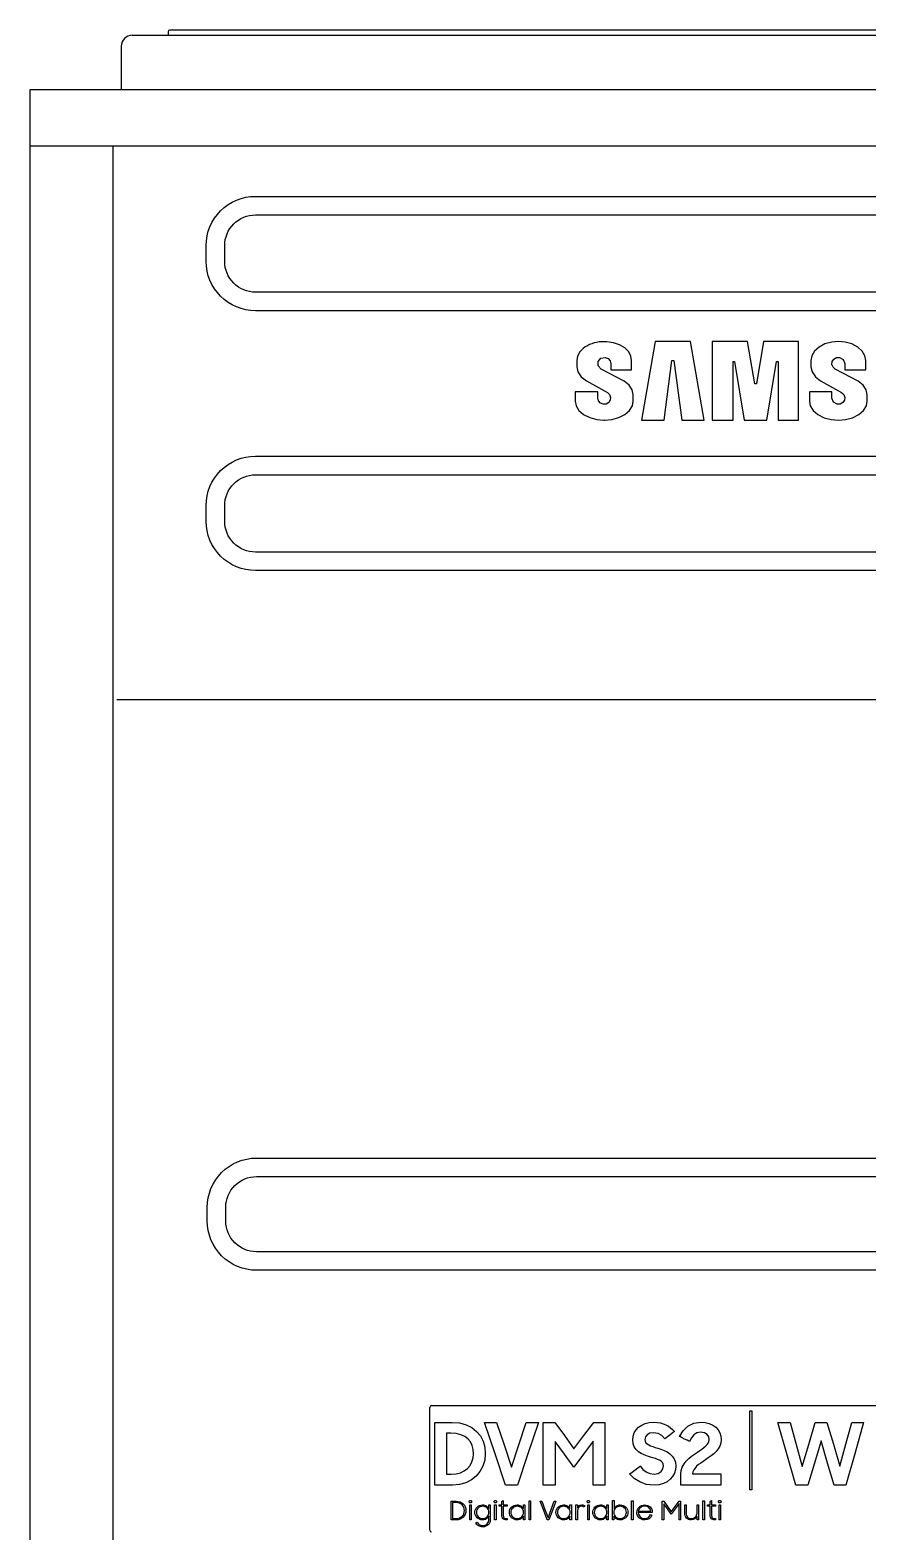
# Model space of a CAD drawing. Header units: millimetres. Extents: x -1305 to 107762, y -9150 to 56526.
# Drawn here: x 75991 to 76477, y 38409 to 39281 of the extents above; entities that cross this region are included whole.
import ezdxf

# ---------------------------------------------------------------- set-up
doc = ezdxf.new("R2010")
doc.units = ezdxf.units.MM
doc.layers.add('DVM_OUTDOOR', color=7, linetype='Continuous')
doc.layers.add('DVM_REPORT', color=7, linetype='Continuous')

# ---------------------------------------------------------------- blocks, each defined once
blk = doc.blocks.new('DVM_OD_DVMS2_1860x1695x765_F')
at = {"layer": 'DVM_OUTDOOR', "color": 0}
for p, q in [((59.34, 1692.05), (869.91, 1692.05)), ((80.04, 1693.99), (80.04, 1692.05)), ((861.18, 1695), (81.04, 1694.99)), ((52.84, 1685.55), (52.84, 1660.54)), ((0, 1660.54), (1860, 1660.54)), ((1860, 1627.58), (0, 1627.58)), ((48.04, 1627.57), (48.04, 0)), ((50.44, 1306.5), (881.96, 1306.5))]:
    blk.add_line(p, q, dxfattribs=at)
for points in [[(1860, 1660.54), (1860, 0), (0, 0), (0, 1660.54)], [(320.93, 1510.29), (318.93, 1508.19), (317.67, 1505.79), (317.25, 1503.29)], [(334.69, 1514.17), (331.57, 1514.17)], [(349.01, 1503.29), (348.61, 1505.73), (347.31, 1508.22), (345.05, 1510.5), (341.99, 1512.36), (338.41, 1513.59), (334.69, 1514.17)], [(362.67, 1514.22), (354.74, 1468.67)], [(383.23, 1514.22), (362.67, 1514.22)], [(391.17, 1468.67), (383.23, 1514.22)], [(395.69, 1514.22), (395.69, 1468.67)], [(416.24, 1514.22), (395.69, 1514.22)], [(420.44, 1489.62), (416.24, 1514.22)], [(425.58, 1514.22), (421.38, 1489.62)], [(445.88, 1514.22), (425.58, 1514.22)], [(445.9, 1468.67), (445.88, 1514.22)], [(484.82, 1503.29), (484.34, 1505.96), (482.79, 1508.63), (480.17, 1511.01), (476.71, 1512.82), (472.81, 1513.89), (468.95, 1514.21), (465.07, 1513.89), (461.18, 1512.82), (457.72, 1511.01), (455.09, 1508.63), (453.54, 1505.96), (453.06, 1503.29)], [(317.25, 1503.29), (317.25, 1499.64)], [(317.25, 1499.64), (317.88, 1496.58), (319.79, 1493.71), (322.74, 1491.38)], [(331.34, 1498.26), (329.64, 1500.14), (329.6, 1502.65), (331.22, 1504.6), (333.75, 1505.06), (335.32, 1504.42), (336.48, 1503.08), (336.87, 1501.47)], [(336.87, 1501.47), (336.87, 1497.82)], [(349.01, 1497.82), (349.01, 1503.29)], [(367.81, 1468.67), (372.39, 1503.29)], [(372.39, 1503.29), (373.51, 1503.29)], [(373.51, 1503.29), (378.09, 1468.67)], [(407.83, 1468.67), (407.83, 1502.74)], [(407.83, 1502.74), (408.77, 1502.74)], [(408.77, 1502.74), (414.37, 1468.67)], [(427.45, 1468.67), (433.06, 1502.74)], [(433.06, 1502.74), (434, 1502.74)], [(434, 1502.74), (434, 1468.67)], [(453.06, 1503.29), (453.06, 1499.64)], [(453.06, 1499.64), (453.7, 1496.58), (455.6, 1493.71), (458.55, 1491.38)], [(467.16, 1498.26), (465.89, 1499.37), (465.23, 1501), (465.41, 1502.65), (466.32, 1504.06), (467.86, 1504.96), (469.56, 1505.06), (471.8, 1503.82), (472.68, 1501.47)], [(472.68, 1501.47), (472.68, 1497.82)], [(484.82, 1497.82), (484.82, 1503.29)], [(322.74, 1491.38), (334.98, 1484.59)], [(344.7, 1491.18), (331.34, 1498.26)], [(336.87, 1497.82), (349.01, 1497.82)], [(349.95, 1483.25), (349.34, 1486.15), (347.52, 1488.89), (344.7, 1491.18)], [(458.55, 1491.38), (470.79, 1484.59)], [(480.51, 1491.18), (467.16, 1498.26)], [(472.68, 1497.82), (484.82, 1497.82)], [(485.76, 1483.25), (485.16, 1486.16), (483.34, 1488.9), (480.51, 1491.18)], [(329.39, 1485.07), (316.31, 1485.07)], [(316.31, 1485.07), (316.31, 1479.6)], [(329.39, 1481.42), (329.39, 1485.07)], [(334.98, 1484.59), (336.22, 1483.47), (336.84, 1481.83), (336.64, 1480.19), (335.73, 1478.8), (334.18, 1477.93), (332.49, 1477.83), (330.93, 1478.48), (329.77, 1479.81), (329.39, 1481.42)], [(349.95, 1479.6), (349.95, 1483.25)], [(421.38, 1489.62), (420.44, 1489.62)], [(465.2, 1485.07), (452.12, 1485.07)], [(452.12, 1485.07), (452.12, 1479.6)], [(465.2, 1481.42), (465.2, 1485.07)], [(470.79, 1484.59), (472.04, 1483.47), (472.66, 1481.83), (472.46, 1480.19), (471.54, 1478.8), (469.99, 1477.92), (468.3, 1477.83), (466.08, 1479.08), (465.2, 1481.42)], [(485.76, 1479.6), (485.76, 1483.25)], [(316.31, 1479.6), (316.8, 1476.97), (318.41, 1474.32), (321.11, 1471.96), (324.7, 1470.15), (328.75, 1469.05), (332.81, 1468.68)], [(333.44, 1468.68), (337.5, 1469.05), (341.56, 1470.15), (345.15, 1471.96), (347.85, 1474.32), (349.45, 1476.97), (349.95, 1479.6)], [(452.12, 1479.6), (452.63, 1476.93), (454.27, 1474.26), (457.05, 1471.87), (460.71, 1470.06), (464.83, 1469), (468.95, 1468.68), (473.05, 1469), (477.17, 1470.06), (480.83, 1471.87), (483.61, 1474.26), (485.25, 1476.93), (485.76, 1479.6)], [(332.81, 1468.68), (333.44, 1468.68)], [(354.74, 1468.67), (367.81, 1468.67)], [(378.09, 1468.67), (391.17, 1468.67)], [(395.69, 1468.67), (407.83, 1468.67)], [(414.37, 1468.67), (427.45, 1468.67)], [(434, 1468.67), (445.9, 1468.67)], [(231.93, 824.46), (231.93, 895.78)], [(232.93, 896.78), (698.18, 896.78)], [(417.54, 847.98), (417.54, 893.78)], [(417.54, 893.78), (418.79, 893.78)], [(418.79, 893.78), (418.79, 847.98)], [(234.92, 887.07), (244.85, 887.07), (249.19, 886.72), (253.03, 885.67)], [(252.78, 852.05), (249.13, 851), (245.15, 850.65), (234.92, 850.65), (234.92, 887.07)], [(241.7, 880.78), (241.7, 856.94), (244.35, 856.94), (247.19, 857.16), (249.74, 857.83)], [(249.93, 879.9), (247.22, 880.56), (244.05, 880.78), (241.7, 880.78)], [(253.03, 885.67), (256.34, 884.02), (259.09, 881.83)], [(259.09, 881.83), (261.26, 879.16), (262.83, 876.07)], [(263.66, 887.07), (270.69, 887.07)], [(275.88, 850.65), (269.77, 868.86), (263.66, 887.07)], [(270.69, 887.07), (275.01, 874.04), (279.32, 861.03)], [(279.32, 861.03), (283.61, 874.04), (287.9, 887.07)], [(294.94, 887.07), (288.82, 868.86), (282.71, 850.65)], [(287.9, 887.07), (294.94, 887.07)], [(297.78, 887.06), (304.51, 887.06)], [(297.78, 850.65), (297.78, 887.06)], [(304.51, 887.06), (310.03, 879.41), (315.54, 871.75)], [(315.54, 871.75), (321.27, 879.41), (327.01, 887.06)], [(327.01, 887.06), (333.44, 887.06)], [(333.44, 887.06), (333.44, 850.65)], [(350.58, 872.81), (349.89, 874.69), (349.66, 876.99), (349.88, 879.06), (350.55, 880.96)], [(350.55, 880.96), (351.63, 882.69), (353.07, 884.18)], [(353.07, 884.18), (354.84, 885.42), (356.91, 886.34)], [(356.91, 886.34), (359.23, 886.92), (361.73, 887.12), (363.82, 887.02), (365.69, 886.72), (367.39, 886.25), (368.94, 885.62)], [(368.37, 877.48), (366.59, 879.48), (364.39, 880.69), (361.77, 881.08), (359.58, 880.79), (357.99, 879.92)], [(373.95, 881.83), (373.53, 881.51), (372.5, 880.7), (371.15, 879.66), (369.81, 878.61), (368.77, 877.81), (368.37, 877.48)], [(368.94, 885.62), (370.35, 884.85), (371.63, 883.95)], [(371.63, 883.95), (372.82, 882.93), (373.95, 881.83)], [(376.84, 878.79), (378.88, 882.24), (381.61, 884.88)], [(381.61, 884.88), (385.02, 886.55), (389.12, 887.12), (391.76, 886.92), (394.08, 886.33)], [(392.78, 880.03), (391.22, 880.97), (389.06, 881.28), (386.89, 880.91), (385.15, 879.78)], [(394.08, 886.33), (396.09, 885.4), (397.79, 884.19), (399.15, 882.72), (400.14, 881)], [(400.14, 881), (400.74, 879.09), (400.94, 877.04), (400.74, 875.04), (400.14, 873.23)], [(433.93, 887.06), (441.03, 887.06)], [(444.34, 850.55), (439.13, 868.81), (433.93, 887.06)], [(441.03, 887.06), (444.48, 874.28), (447.94, 861.5)], [(447.94, 861.5), (451.76, 874.28), (455.58, 887.06)], [(455.58, 887.06), (462.29, 887.06)], [(462.29, 887.06), (466.09, 874.33), (469.89, 861.61)], [(469.89, 861.61), (473.31, 874.33), (476.75, 887.06)], [(483.6, 887.06), (478.44, 868.81), (473.29, 850.55)], [(476.75, 887.06), (483.6, 887.06)], [(254.07, 877.44), (252.22, 878.86), (249.93, 879.9)], [(256.53, 873.67), (255.51, 875.7), (254.07, 877.44)], [(256.4, 864.15), (257.09, 866.41), (257.32, 868.86), (257.12, 871.39), (256.53, 873.67)], [(262.83, 876.07), (263.78, 872.61), (264.1, 868.86), (263.76, 865.1), (262.71, 861.63)], [(304.56, 875.95), (304.56, 850.65)], [(315.49, 861.12), (310.03, 868.54), (304.56, 875.95)], [(326.66, 876.2), (321.07, 868.66), (315.49, 861.12)], [(326.66, 850.65), (326.66, 876.2)], [(352.97, 869.99), (351.64, 871.27), (350.58, 872.81)], [(357.99, 879.92), (357.02, 878.62), (356.69, 877.06), (356.84, 876.07), (357.28, 875.27), (357.99, 874.58), (358.91, 873.98)], [(358.91, 873.98), (360.02, 873.45), (361.27, 872.99)], [(361.27, 872.99), (362.66, 872.54), (364.12, 872.07)], [(364.12, 872.07), (365.98, 871.45), (367.84, 870.73)], [(382.68, 875.93), (382.25, 876.15), (381.17, 876.67), (379.76, 877.36), (378.36, 878.04), (377.28, 878.57), (376.84, 878.79)], [(385.15, 879.78), (383.77, 878.08), (382.68, 875.93)], [(387.17, 869.78), (388.49, 870.69), (389.77, 871.57)], [(389.77, 871.57), (390.93, 872.43), (391.96, 873.29)], [(391.96, 873.29), (392.81, 874.17), (393.48, 875.06)], [(393.48, 875.06), (393.9, 876), (394.05, 877), (393.74, 878.65), (392.78, 880.03)], [(400.14, 873.23), (399.22, 871.61), (398.04, 870.14)], [(458.89, 876.31), (455.06, 863.43), (451.23, 850.55)], [(466.54, 850.55), (462.71, 863.43), (458.89, 876.31)], [(253.8, 860.35), (255.29, 862.11), (256.4, 864.15)], [(356.29, 868.18), (354.53, 868.97), (352.97, 869.99)], [(359.98, 866.92), (358.14, 867.52), (356.29, 868.18)], [(362.8, 866.05), (361.41, 866.48), (359.98, 866.92)], [(365.22, 865.06), (364.09, 865.58), (362.8, 866.05)], [(366.91, 863.72), (366.16, 864.45), (365.22, 865.06)], [(366.14, 858.54), (367.21, 860.09), (367.56, 861.84), (367.4, 862.86), (366.91, 863.72)], [(367.84, 870.73), (369.63, 869.87), (371.23, 868.8)], [(371.23, 868.8), (372.61, 867.47), (373.7, 865.89)], [(373.7, 865.89), (374.41, 863.96), (374.65, 861.6), (374.44, 859.54), (373.8, 857.53)], [(378.43, 861.12), (379.42, 862.91), (380.66, 864.54)], [(380.66, 864.54), (382.12, 866.02), (383.75, 867.37)], [(383.75, 867.37), (385.47, 868.61), (387.17, 869.78)], [(389.12, 863.45), (387.84, 862.52), (386.72, 861.56)], [(391.86, 865.3), (390.48, 864.37), (389.12, 863.45)], [(395.13, 867.56), (393.5, 866.4), (391.86, 865.3)], [(398.04, 870.14), (396.66, 868.79), (395.13, 867.56)], [(249.74, 857.83), (251.95, 858.92), (253.8, 860.35)], [(258.79, 855.86), (256.03, 853.7), (252.78, 852.05)], [(262.71, 861.63), (261.03, 858.52), (258.79, 855.86)], [(347.86, 857.13), (348.2, 857.39), (349.08, 858.06), (350.29, 858.97), (351.61, 859.96), (352.82, 860.87), (353.7, 861.54), (354.04, 861.8)], [(353.75, 852.47), (350.58, 854.57), (347.86, 857.13)], [(354.04, 861.8), (355.6, 859.78), (357.49, 858.3)], [(357.49, 858.3), (359.65, 857.39), (362.02, 857.09), (364.4, 857.45), (366.14, 858.54)], [(373.8, 857.53), (372.76, 855.66), (371.36, 854.02)], [(377.59, 856.95), (377.8, 859.14), (378.43, 861.12)], [(384.38, 857.14), (400.79, 857.14), (400.79, 850.65), (377.59, 850.65), (377.59, 856.95)], [(385.03, 859.49), (384.53, 858.36), (384.38, 857.14)], [(386.72, 861.56), (385.78, 860.56), (385.03, 859.49)], [(282.71, 850.65), (275.88, 850.65)], [(304.56, 850.65), (297.78, 850.65)], [(333.44, 850.65), (326.66, 850.65)], [(362.08, 850.61), (357.53, 851.07), (353.75, 852.47)], [(367.41, 851.55), (364.9, 850.84), (362.08, 850.61)], [(371.36, 854.02), (369.57, 852.63), (367.41, 851.55)], [(418.79, 847.98), (417.54, 847.98)], [(451.23, 850.55), (444.34, 850.55)], [(473.29, 850.55), (466.54, 850.55)], [(244.25, 841.31), (247.28, 841.31), (248.47, 841.21), (249.54, 840.9)], [(249.52, 830.9), (248.46, 830.58), (247.31, 830.48), (244.25, 830.48), (244.25, 841.31)], [(245.11, 840.53), (245.11, 831.29), (247.26, 831.29), (248.24, 831.37), (249.14, 831.63)], [(249.17, 840.17), (248.25, 840.44), (247.23, 840.53), (245.11, 840.53)], [(250.68, 839.19), (249.99, 839.75), (249.17, 840.17)], [(249.54, 840.9), (250.5, 840.41), (251.31, 839.76)], [(251.67, 837.72), (251.25, 838.52), (250.68, 839.19)], [(251.31, 839.76), (251.98, 838.96), (252.48, 838.05)], [(251.65, 834.07), (251.92, 834.95), (252.01, 835.9), (251.93, 836.84), (251.67, 837.72)], [(252.48, 838.05), (252.79, 837.02), (252.89, 835.9), (252.78, 834.78), (252.47, 833.75)], [(254.79, 841.06), (254.84, 841.35), (255, 841.57)], [(254.99, 840.55), (254.84, 840.78), (254.79, 841.06)], [(256.05, 840.55), (255.82, 840.39), (255.53, 840.33), (255.22, 840.39), (254.99, 840.55)], [(255, 841.57), (255.24, 841.72), (255.53, 841.78), (255.82, 841.72), (256.05, 841.57), (256.2, 841.35), (256.25, 841.06), (256.2, 840.78), (256.05, 840.55)], [(255.09, 830.49), (255.09, 839.16)], [(255.09, 839.16), (255.93, 839.16)], [(255.93, 839.16), (255.93, 830.49)], [(258.4, 833.13), (258.14, 833.94), (258.06, 834.82), (258.14, 835.69), (258.4, 836.51), (258.81, 837.25), (259.33, 837.89)], [(261.14, 838.12), (260.52, 837.78), (259.97, 837.35), (259.54, 836.82), (259.2, 836.21)], [(259.33, 837.89), (259.99, 838.43), (260.76, 838.83)], [(260.76, 838.83), (261.62, 839.09), (262.54, 839.18), (263.07, 839.14), (263.61, 839.04)], [(265.2, 837.34), (264.65, 837.77), (264.02, 838.11), (263.33, 838.32), (262.57, 838.39), (261.83, 838.32), (261.14, 838.12)], [(263.61, 839.04), (264.14, 838.87), (264.64, 838.63)], [(264.64, 838.63), (265.1, 838.32), (265.52, 837.95), (265.88, 837.52), (266.17, 837.04)], [(265.98, 836.21), (265.64, 836.82), (265.2, 837.34)], [(266.17, 837.04), (266.17, 839.16), (267, 839.16), (267, 830.77), (266.93, 829.82), (266.69, 828.98)], [(269.23, 841.06), (269.28, 841.34), (269.44, 841.58)], [(269.42, 840.54), (269.27, 840.78), (269.23, 841.06)], [(270.49, 840.54), (270.26, 840.39), (269.95, 840.34), (269.65, 840.39), (269.42, 840.54)], [(269.44, 841.58), (269.67, 841.72), (269.95, 841.77), (270.26, 841.72), (270.49, 841.58), (270.63, 841.34), (270.68, 841.06), (270.63, 840.78), (270.49, 840.54)], [(269.53, 839.16), (270.37, 839.16)], [(269.53, 830.49), (269.53, 839.16)], [(270.37, 839.16), (270.37, 830.49)], [(272.15, 839.16), (273.69, 839.16), (273.69, 841.18)], [(273.83, 832.05), (273.73, 832.73), (273.69, 833.58), (273.69, 838.39), (272.15, 838.39), (272.15, 839.16)], [(273.7, 841.18), (274.11, 841.45), (274.51, 841.72)], [(274.51, 841.72), (274.51, 839.16), (276.79, 839.16), (276.79, 838.39), (274.51, 838.39), (274.51, 833.6), (274.53, 832.93), (274.61, 832.39)], [(278.43, 833.13), (278.17, 833.94), (278.09, 834.81), (278.17, 835.69), (278.43, 836.51), (278.84, 837.26), (279.37, 837.9)], [(281.17, 838.12), (280.55, 837.79), (280, 837.35), (279.57, 836.82), (279.23, 836.21)], [(279.37, 837.9), (280.03, 838.42), (280.79, 838.83)], [(280.79, 838.83), (281.65, 839.09), (282.57, 839.17), (283.11, 839.15), (283.64, 839.04)], [(285.23, 837.34), (284.68, 837.78), (284.05, 838.11), (283.36, 838.32), (282.6, 838.39), (281.86, 838.32), (281.17, 838.12)], [(283.64, 839.04), (284.17, 838.87), (284.67, 838.63)], [(284.67, 838.63), (285.13, 838.31), (285.55, 837.94), (285.91, 837.52), (286.21, 837.04)], [(286.01, 836.2), (285.67, 836.81), (285.23, 837.34)], [(286.21, 837.04), (286.21, 839.16), (287.03, 839.16), (287.03, 830.48), (286.21, 830.48), (286.21, 832.57), (285.91, 832.09), (285.55, 831.67)], [(289.57, 841.47), (290.43, 841.47)], [(289.57, 830.49), (289.57, 841.47)], [(290.43, 841.47), (290.43, 830.49)], [(296.04, 841.31), (296.94, 841.31)], [(300.1, 830.48), (298.07, 835.9), (296.04, 841.31)], [(296.94, 841.31), (298.73, 836.5), (300.54, 831.69)], [(300.54, 831.69), (302.34, 836.5), (304.14, 841.31)], [(305.05, 841.31), (303.01, 835.9), (300.96, 830.48)], [(304.14, 841.31), (305.05, 841.31)], [(305.48, 833.13), (305.22, 833.94), (305.13, 834.82), (305.22, 835.69), (305.48, 836.51), (305.88, 837.25), (306.42, 837.89)], [(308.22, 838.12), (307.6, 837.78), (307.06, 837.35), (306.61, 836.82), (306.28, 836.21)], [(306.42, 837.89), (307.08, 838.43), (307.85, 838.83)], [(307.85, 838.83), (308.7, 839.09), (309.61, 839.18), (310.15, 839.14), (310.69, 839.04)], [(312.27, 837.34), (311.72, 837.77), (311.09, 838.11), (310.4, 838.32), (309.64, 838.39), (308.91, 838.32), (308.22, 838.12)], [(310.69, 839.04), (311.22, 838.87), (311.72, 838.63)], [(311.72, 838.63), (312.18, 838.32), (312.59, 837.95), (312.96, 837.52), (313.25, 837.04)], [(313.06, 836.21), (312.72, 836.82), (312.27, 837.34)], [(313.25, 837.04), (313.25, 839.16), (314.08, 839.16), (314.08, 830.49), (313.25, 830.49), (313.25, 832.57), (312.96, 832.09), (312.59, 831.67)], [(316.71, 839.17), (317.52, 839.17), (317.52, 837.51), (317.94, 838.21), (318.52, 838.73)], [(318.23, 837.62), (317.72, 836.71), (317.55, 835.52), (317.55, 830.48), (316.71, 830.48), (316.71, 839.17)], [(320.78, 838.25), (320.45, 838.34), (320.06, 838.38), (319.02, 838.18), (318.23, 837.62)], [(318.52, 838.73), (319.24, 839.05), (320.09, 839.17), (320.63, 839.14), (321.08, 839.05)], [(321.39, 837.91), (321.08, 838.1), (320.78, 838.25)], [(321.08, 839.05), (321.49, 838.91), (321.89, 838.71)], [(321.89, 838.71), (321.64, 838.31), (321.39, 837.91)], [(323.21, 841.06), (323.25, 841.35), (323.41, 841.57)], [(323.4, 840.54), (323.25, 840.77), (323.21, 841.06)], [(324.47, 840.54), (324.23, 840.39), (323.93, 840.34), (323.63, 840.39), (323.4, 840.54)], [(323.41, 841.57), (323.65, 841.73), (323.93, 841.77), (324.23, 841.73), (324.47, 841.57), (324.61, 841.35), (324.66, 841.06), (324.61, 840.77), (324.47, 840.54)], [(323.51, 839.16), (324.35, 839.16)], [(323.51, 830.49), (323.51, 839.16)], [(324.35, 839.16), (324.35, 830.49)], [(326.81, 833.13), (326.56, 833.94), (326.47, 834.81), (326.56, 835.69), (326.81, 836.51), (327.22, 837.25), (327.75, 837.9)], [(329.56, 838.12), (328.93, 837.79), (328.39, 837.35), (327.95, 836.82), (327.61, 836.21)], [(327.75, 837.9), (328.41, 838.42), (329.18, 838.83)], [(329.18, 838.83), (330.03, 839.09), (330.95, 839.17), (331.48, 839.15), (332.03, 839.04)], [(333.6, 837.34), (333.06, 837.78), (332.44, 838.11), (331.73, 838.32), (330.98, 838.39), (330.24, 838.32), (329.56, 838.12)], [(332.03, 839.04), (332.55, 838.87), (333.05, 838.63)], [(333.05, 838.63), (333.51, 838.31), (333.93, 837.94), (334.3, 837.52), (334.58, 837.04)], [(334.39, 836.2), (334.06, 836.81), (333.6, 837.34)], [(334.58, 837.04), (334.58, 839.17), (335.42, 839.17), (335.42, 830.48), (334.58, 830.48), (334.58, 832.56), (334.3, 832.09), (333.93, 831.67)], [(338.77, 832.54), (338.77, 830.48), (337.95, 830.48), (337.95, 841.63), (338.79, 841.63), (338.79, 837.1), (339.07, 837.56), (339.43, 837.98)], [(339.74, 837.34), (339.3, 836.82), (338.96, 836.21)], [(339.43, 837.98), (339.86, 838.33), (340.32, 838.64)], [(340.92, 838.11), (340.29, 837.77), (339.74, 837.34)], [(340.32, 838.64), (340.81, 838.87), (341.33, 839.04)], [(343.8, 838.12), (343.11, 838.32), (342.37, 838.39), (341.62, 838.32), (340.92, 838.11)], [(341.33, 839.04), (341.87, 839.14), (342.41, 839.18), (343.32, 839.09), (344.17, 838.83)], [(344.95, 837.35), (344.42, 837.78), (343.8, 838.12)], [(344.17, 838.83), (344.94, 838.43), (345.6, 837.89)], [(345.73, 836.21), (345.4, 836.82), (344.95, 837.35)], [(345.6, 837.89), (346.14, 837.26), (346.54, 836.51), (346.79, 835.69), (346.89, 834.81), (346.79, 833.94), (346.54, 833.13)], [(349.02, 830.48), (349.02, 841.46)], [(349.02, 841.46), (349.88, 841.46)], [(349.88, 841.46), (349.88, 830.48)], [(352.39, 836.51), (352.79, 837.26), (353.33, 837.9)], [(360.64, 836.71), (360.89, 835.92), (360.98, 835.05), (360.98, 834.7), (352.87, 834.7)], [(354.1, 837.56), (353.66, 837.14), (353.3, 836.64)], [(353.33, 837.9), (353.99, 838.43), (354.76, 838.83)], [(355.21, 838.18), (354.62, 837.91), (354.1, 837.56)], [(354.76, 838.83), (355.62, 839.09), (356.56, 839.18), (357.48, 839.1), (358.32, 838.88)], [(356.56, 838.4), (355.86, 838.35), (355.21, 838.18)], [(357.94, 838.19), (357.28, 838.36), (356.56, 838.4)], [(359.02, 837.59), (358.52, 837.94), (357.94, 838.19)], [(358.32, 838.88), (359.07, 838.5), (359.72, 838.01), (360.24, 837.41), (360.64, 836.71)], [(359.77, 836.66), (359.44, 837.16), (359.02, 837.59)], [(366.76, 841.31), (367.61, 841.31)], [(366.76, 830.48), (366.76, 841.31)], [(367.61, 841.31), (369.8, 838.28), (372, 835.23)], [(367.63, 839.81), (367.63, 830.48)], [(371.99, 833.82), (369.8, 836.82), (367.63, 839.81)], [(376.52, 839.95), (371.99, 833.82)], [(372, 835.23), (374.28, 838.28), (376.56, 841.31)], [(376.52, 830.48), (376.52, 839.95)], [(376.56, 841.31), (377.37, 841.31)], [(377.37, 841.31), (377.37, 830.48)], [(382.06, 830.74), (381.39, 831.07), (380.83, 831.51), (380.39, 832.08), (380.06, 832.75), (379.86, 833.51), (379.79, 834.38), (379.79, 839.16), (380.65, 839.16), (380.65, 834.38), (380.7, 833.7), (380.86, 833.09)], [(386.04, 832.15), (386.43, 832.62), (386.73, 833.15), (386.91, 833.75), (386.98, 834.39), (386.98, 839.16), (387.82, 839.16), (387.82, 830.49), (386.99, 830.49), (386.99, 832.38), (386.45, 831.61), (385.7, 831), (384.76, 830.6), (383.69, 830.47)], [(390.34, 841.46), (391.2, 841.46)], [(390.34, 830.48), (390.34, 841.46)], [(391.2, 841.46), (391.2, 830.48)], [(393.02, 839.17), (394.57, 839.17), (394.57, 841.18)], [(394.7, 832.05), (394.6, 832.73), (394.57, 833.58), (394.57, 838.39), (393.02, 838.39), (393.02, 839.17)], [(394.57, 841.18), (394.97, 841.44), (395.38, 841.71)], [(395.38, 841.71), (395.38, 839.17), (397.67, 839.17), (397.67, 838.39), (395.38, 838.39), (395.38, 833.6), (395.41, 832.93), (395.48, 832.4)], [(399.42, 841.06), (399.47, 841.35), (399.63, 841.57)], [(399.61, 840.55), (399.46, 840.78), (399.42, 841.06)], [(400.68, 840.55), (400.46, 840.39), (400.15, 840.33), (399.84, 840.39), (399.61, 840.55)], [(399.63, 841.57), (399.86, 841.72), (400.15, 841.78), (400.46, 841.72), (400.68, 841.57), (400.83, 841.35), (400.87, 841.06), (400.83, 840.78), (400.68, 840.55)], [(399.72, 830.48), (399.72, 839.16)], [(399.72, 839.16), (400.56, 839.16)], [(400.56, 839.16), (400.56, 830.48)], [(249.14, 831.63), (249.96, 832.05), (250.65, 832.6)], [(251.28, 832.04), (250.47, 831.39), (249.52, 830.9)], [(250.65, 832.6), (251.22, 833.29), (251.65, 834.07)], [(252.47, 833.75), (251.95, 832.82), (251.28, 832.04)], [(255.93, 830.49), (255.09, 830.49)], [(259.33, 831.75), (258.81, 832.39), (258.4, 833.13)], [(258.58, 828.82), (258.98, 829.01), (259.39, 829.19)], [(259.26, 827.82), (258.9, 828.28), (258.58, 828.82)], [(259.2, 836.21), (258.98, 835.54), (258.92, 834.82), (258.98, 834.1), (259.2, 833.42)], [(259.2, 833.42), (259.54, 832.81), (259.97, 832.29), (260.52, 831.86), (261.14, 831.53), (261.83, 831.32), (262.57, 831.26)], [(262.54, 830.47), (261.62, 830.55), (260.76, 830.81), (259.99, 831.22), (259.33, 831.75)], [(259.39, 829.19), (259.94, 828.37), (260.64, 827.75), (261.53, 827.35), (262.67, 827.22), (263.44, 827.28), (264.12, 827.47)], [(264.64, 831.01), (264.14, 830.77), (263.61, 830.61), (263.07, 830.5), (262.54, 830.47)], [(262.57, 831.26), (263.33, 831.32), (264.02, 831.53), (264.65, 831.86), (265.2, 832.29)], [(264.12, 827.47), (264.73, 827.78), (265.23, 828.18)], [(265.52, 831.67), (265.1, 831.3), (264.64, 831.01)], [(265.2, 832.29), (265.64, 832.81), (265.98, 833.42), (266.19, 834.1), (266.26, 834.82), (266.19, 835.53), (265.98, 836.21)], [(265.23, 828.18), (265.63, 828.69), (265.93, 829.29)], [(265.93, 829.29), (266.11, 829.99), (266.17, 830.76), (266.17, 832.57), (265.88, 832.09), (265.52, 831.67)], [(266.69, 828.98), (266.32, 828.24), (265.82, 827.62)], [(270.37, 830.49), (269.53, 830.49)], [(274.29, 831.1), (274.01, 831.51), (273.83, 832.05)], [(276.79, 831.27), (276.79, 830.48), (276.66, 830.48), (275.86, 830.52), (275.2, 830.62), (274.69, 830.8), (274.29, 831.1)], [(274.61, 832.4), (274.75, 831.99), (274.96, 831.68), (275.25, 831.47), (275.65, 831.35)], [(275.65, 831.35), (276.16, 831.29), (276.79, 831.27)], [(279.37, 831.75), (278.84, 832.39), (278.43, 833.13)], [(279.23, 836.21), (279.02, 835.55), (278.95, 834.81), (279.02, 834.1), (279.23, 833.43)], [(279.23, 833.43), (279.57, 832.81), (280, 832.29), (280.55, 831.86), (281.17, 831.53), (281.86, 831.32), (282.6, 831.26)], [(282.57, 830.47), (281.65, 830.56), (280.79, 830.81), (280.03, 831.21), (279.37, 831.75)], [(284.67, 831.01), (284.17, 830.78), (283.64, 830.6), (283.11, 830.5), (282.57, 830.47)], [(282.6, 831.26), (283.36, 831.32), (284.05, 831.53), (284.68, 831.86), (285.23, 832.29)], [(285.55, 831.67), (285.13, 831.31), (284.67, 831.01)], [(285.23, 832.29), (285.67, 832.81), (286.01, 833.43), (286.22, 834.1), (286.29, 834.81), (286.22, 835.54), (286.01, 836.2)], [(290.43, 830.49), (289.57, 830.49)], [(300.96, 830.48), (300.1, 830.48)], [(306.42, 831.75), (305.88, 832.39), (305.48, 833.13)], [(306.28, 836.21), (306.07, 835.54), (305.99, 834.82), (306.07, 834.1), (306.28, 833.42)], [(306.28, 833.42), (306.61, 832.81), (307.06, 832.29), (307.6, 831.86), (308.22, 831.53), (308.91, 831.32), (309.64, 831.26)], [(309.61, 830.47), (308.7, 830.55), (307.85, 830.81), (307.08, 831.22), (306.42, 831.75)], [(311.72, 831.01), (311.22, 830.77), (310.69, 830.61), (310.15, 830.5), (309.61, 830.47)], [(309.64, 831.26), (310.4, 831.32), (311.09, 831.53), (311.72, 831.86), (312.27, 832.29)], [(312.59, 831.67), (312.18, 831.3), (311.72, 831.01)], [(312.27, 832.29), (312.72, 832.81), (313.06, 833.42), (313.27, 834.1), (313.34, 834.82), (313.27, 835.53), (313.06, 836.21)], [(324.35, 830.49), (323.51, 830.49)], [(327.75, 831.75), (327.22, 832.39), (326.81, 833.13)], [(327.61, 836.21), (327.4, 835.54), (327.33, 834.81), (327.4, 834.1), (327.61, 833.43)], [(327.61, 833.43), (327.95, 832.82), (328.39, 832.29), (328.93, 831.86), (329.56, 831.53), (330.24, 831.32), (330.98, 831.25)], [(330.95, 830.46), (330.03, 830.56), (329.18, 830.82), (328.41, 831.21), (327.75, 831.75)], [(333.05, 831.01), (332.55, 830.78), (332.03, 830.6), (331.48, 830.5), (330.95, 830.46)], [(330.98, 831.25), (331.73, 831.32), (332.44, 831.53), (333.06, 831.86), (333.6, 832.29)], [(333.93, 831.67), (333.51, 831.31), (333.05, 831.01)], [(333.6, 832.29), (334.06, 832.82), (334.39, 833.43), (334.6, 834.1), (334.68, 834.81), (334.6, 835.54), (334.39, 836.2)], [(338.96, 836.21), (338.75, 835.53), (338.69, 834.81), (338.75, 834.1), (338.96, 833.42)], [(339.43, 831.66), (339.06, 832.08), (338.77, 832.54)], [(338.96, 833.42), (339.3, 832.81), (339.74, 832.29), (340.29, 831.86), (340.92, 831.53)], [(340.31, 831.01), (339.84, 831.3), (339.43, 831.66)], [(342.41, 830.47), (341.87, 830.51), (341.33, 830.61), (340.81, 830.78), (340.31, 831.01)], [(340.92, 831.53), (341.62, 831.32), (342.37, 831.26)], [(342.37, 831.26), (343.11, 831.32), (343.8, 831.53), (344.42, 831.86), (344.95, 832.29)], [(346.54, 833.13), (346.13, 832.39), (345.59, 831.75), (344.93, 831.22), (344.17, 830.81), (343.32, 830.55), (342.41, 830.47)], [(344.95, 832.29), (345.4, 832.81), (345.73, 833.42)], [(345.73, 833.42), (345.94, 834.1), (346.01, 834.81), (345.94, 835.54), (345.73, 836.21)], [(349.88, 830.48), (349.02, 830.48)], [(353.27, 831.72), (352.75, 832.35), (352.36, 833.09), (352.12, 833.9), (352.05, 834.79), (352.13, 835.69), (352.39, 836.52)], [(352.86, 834.7), (352.96, 833.98), (353.19, 833.32)], [(353.3, 836.64), (353.04, 836.09), (352.89, 835.49)], [(352.89, 835.49), (360.11, 835.49)], [(353.19, 833.32), (353.52, 832.73), (353.96, 832.22), (354.49, 831.81), (355.12, 831.5)], [(354.71, 830.8), (353.92, 831.2), (353.27, 831.72)], [(356.6, 830.47), (355.6, 830.55), (354.71, 830.81)], [(355.12, 831.5), (355.83, 831.31), (356.6, 831.24), (357.76, 831.39), (358.72, 831.86), (359.47, 832.59), (360.01, 833.56)], [(359.17, 831.18), (358.01, 830.65), (356.6, 830.47)], [(360.77, 833.2), (360.08, 832.04), (359.17, 831.18)], [(360.11, 835.49), (360, 836.1), (359.77, 836.66)], [(360.01, 833.56), (360.39, 833.37), (360.77, 833.2)], [(367.63, 830.48), (366.76, 830.48)], [(377.37, 830.48), (376.52, 830.48)], [(380.86, 833.09), (381.12, 832.56), (381.47, 832.11)], [(381.47, 832.11), (381.91, 831.76), (382.45, 831.48)], [(383.69, 830.47), (382.83, 830.53), (382.06, 830.74)], [(382.45, 831.48), (383.06, 831.31), (383.76, 831.26), (384.41, 831.31), (385.02, 831.5), (385.57, 831.78), (386.04, 832.15)], [(391.2, 830.48), (390.34, 830.48)], [(395.17, 831.1), (394.88, 831.51), (394.7, 832.05)], [(397.67, 831.27), (397.67, 830.48), (397.54, 830.48), (396.72, 830.52), (396.07, 830.61), (395.57, 830.81), (395.17, 831.1)], [(395.48, 832.4), (395.62, 831.99), (395.82, 831.69), (396.13, 831.47), (396.53, 831.35)], [(396.53, 831.35), (397.04, 831.29), (397.67, 831.27)], [(400.56, 830.48), (399.72, 830.48)], [(260.13, 827.08), (259.67, 827.41), (259.26, 827.82)], [(261.24, 826.61), (260.66, 826.81), (260.13, 827.08)], [(264.45, 826.76), (263.6, 826.53), (262.67, 826.45), (261.92, 826.49), (261.24, 826.61)], [(265.82, 827.62), (265.2, 827.13), (264.45, 826.76)]]:
    blk.add_lwpolyline(points, dxfattribs=at)
for points in [[(130.78, 1598.49), (799.46, 1598.49, -0.414214), (828.06, 1569.89), (828.06, 1560.74, -0.414214), (799.46, 1532.14), (130.78, 1532.14, -0.414214), (102.18, 1560.74), (102.18, 1569.89, -0.414214)], [(130.78, 1587.73), (799.46, 1587.73, -0.414214), (817.3, 1569.89), (817.3, 1560.74, -0.414214), (799.46, 1542.89), (130.78, 1542.89, -0.414214), (112.93, 1560.74), (112.93, 1569.89, -0.414214)], [(130.78, 1447.71), (799.46, 1447.71, -0.414214), (828.06, 1419.11), (828.06, 1409.96, -0.414214), (799.46, 1381.36), (130.78, 1381.36, -0.414214), (102.18, 1409.96), (102.18, 1419.11, -0.414214)], [(130.78, 1436.95), (799.46, 1436.95, -0.414214), (817.3, 1419.11), (817.3, 1409.96, -0.414214), (799.46, 1392.11), (130.78, 1392.11, -0.414214), (112.93, 1409.96), (112.93, 1419.11, -0.414214)], [(131.39, 1040.43), (798.82, 1040.43, -0.414214), (827.42, 1011.83), (827.42, 1003.92, -0.414214), (798.82, 975.32), (131.39, 975.32, -0.414214), (102.79, 1003.92), (102.79, 1011.83, -0.414214)], [(131.39, 1029.67), (798.82, 1029.67, -0.414214), (816.66, 1011.83), (816.66, 1003.92, -0.414214), (798.82, 986.07), (131.39, 986.07, -0.414214), (113.54, 1003.92), (113.54, 1011.83, -0.414214)]]:
    blk.add_lwpolyline(points, format="xyb", close=True, dxfattribs=at)
for centre, radius, start in [((59.34, 1685.55), 6.5, 90), ((81.04, 1693.99), 1, 90.00037)]:
    blk.add_arc(centre, radius, start, 180, dxfattribs=at)
for points in [[(331.57, 1514.17), (327.72, 1513.91), (324.04, 1512.56), (320.94, 1510.29)], [(232.92, 896.78), (232.37, 896.78), (231.92, 896.33), (231.92, 895.78)], [(231.93, 824.46), (231.93, 823.91), (232.37, 823.46), (232.93, 823.46)]]:
    blk.add_open_spline(points, degree=3, dxfattribs=at)

msp = doc.modelspace()

# ---------------------------------------------------------------- block references
at = {"layer": 'DVM_REPORT', "color": 0}
msp.add_blockref('DVM_OD_DVMS2_1860x1695x765_F', (75990.63, 37586), dxfattribs=at)

doc.saveas('drawing.dxf')
